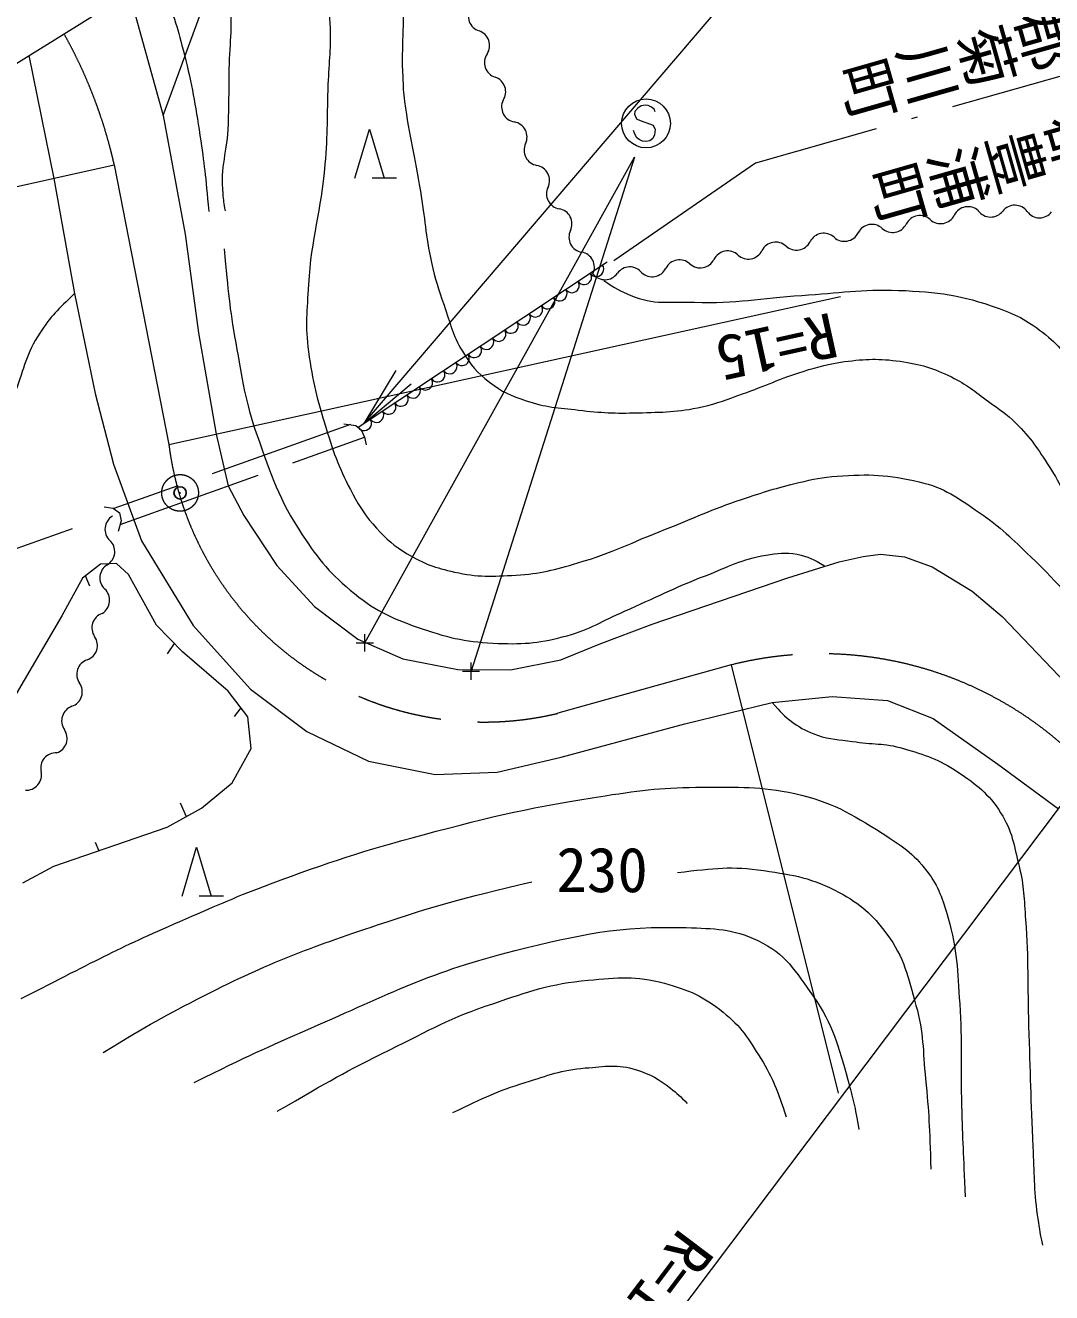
# Model space of a CAD drawing. Units: millimetres at full size, sheet at 1:1000; details may follow other scales. Extents: x 40000 to 680000, y 20000 to 380000.
# Drawn here: x 208685 to 250673, y 243317 to 295163 of the extents above; entities that cross this region are included whole.
import ezdxf
from ezdxf.enums import TextEntityAlignment as Align

# ---------------------------------------------------------------- set-up
doc = ezdxf.new("R2010")
doc.units = ezdxf.units.MM
doc.header["$LTSCALE"] = 1000
doc.header["$PDMODE"] = 32
doc.header["$PDSIZE"] = 500
for name, pattern in [('CHAIN', [18.5, 12, -1.5, 3.5, -1.5]), ('DASHED', [7.5, 6, -1.5]), ('LONG_DASHED_DOTTED', [15.25, 12, -1.5, 0.25, -1.5])]:
    doc.linetypes.add(name, pattern=pattern)
for name, color, linetype, lineweight in [('M-BMK', 2, 'CHAIN', 13), ('M-BMK-HTXT', 7, 'LONG_DASHED_DOTTED', 13), ('M-BMK-OTRS', 5, 'Continuous', 13), ('M-STR-HTXT', 7, 'Continuous', 13), ('M-STR-STRC', 7, 'Continuous', 13), ('M-WORK', 1, 'Continuous', 13)]:
    doc.layers.add(name, color=color, linetype=linetype, lineweight=lineweight)
doc.layers.add('M-OTRS', color=6, linetype='Continuous')
doc.styles.add('@ＭＳ ゴシック', font='')
doc.styles.add('ＭＳ ゴシック', font='')
doc.styles.get('@ＭＳ ゴシック').set_extended_font_data('@MS Gothic')
doc.styles.get('ＭＳ ゴシック').set_extended_font_data('MS Gothic')

# ---------------------------------------------------------------- blocks, each defined once
blk = doc.blocks.new('plus')
at = {"color": 0, "linetype": 'Continuous', "lineweight": -2}
for p, q in [((-1.25, 0), (1.25, 0)), ((0, -1.25), (0, 1.25))]:
    blk.add_line(p, q, dxfattribs=at)
blk = doc.blocks.new('open_arrow')
at = {"color": 0, "linetype": 'Continuous', "lineweight": -2}
blk.add_lwpolyline([(7.5, 1.25), (0, 0), (7.5, -1.25)], dxfattribs=at)

msp = doc.modelspace()

# ---------------------------------------------------------------- linework, layer by layer
at = {"layer": 'M-BMK'}
for p, q in [((212325, 289451), (214557, 278014)), ((237564, 268999), (230474, 267017))]:
    msp.add_line(p, q, dxfattribs=at)
msp.add_circle((215016, 276035), 750, dxfattribs=at)
for centre, radius, start, end in [((192815, 285051), 20000, 12.708, 29.2319), ((227452, 279661), 13000, 187.2776, 283.4416), ((241230, 254453), 15000, 42.8748, 104.1477)]:
    msp.add_arc(centre, radius, start, end, dxfattribs=at)
at = {"layer": 'M-BMK-HTXT'}
msp.add_line((190234, 267266), (210608, 274584), dxfattribs=at)
at = {"layer": 'M-BMK-OTRS'}
for p, q in [((210268, 294818), (233134, 309053)), ((187402, 280584), (210268, 294818))]:
    msp.add_line(p, q, dxfattribs=at)
at = {"layer": 'M-OTRS'}
msp.add_point((215016, 276035), dxfattribs=at)
at = {"layer": 'M-STR-HTXT'}
for p, q in [((214329, 291472), (224352, 318988)), ((183372, 283021), (212325, 289451)), ((233952, 240541), (270668, 289297)), ((214557, 278014), (242028, 284071)), ((237564, 268999), (241938, 251482))]:
    msp.add_line(p, q, dxfattribs=at)
msp.add_lwpolyline([(222535, 278873), (245248, 305469), (274198, 305469)], dxfattribs=at)
at = {"layer": 'M-STR-STRC'}
for p, q in [((234046, 291904), (233880, 291870)), ((234161, 291887), (234046, 291904)), ((233620, 291639), (233604, 291525)), ((233604, 291525), (233690, 291343)), ((233749, 291777), (233620, 291639)), ((233880, 291870), (233749, 291777)), ((234306, 291815), (234161, 291887)), ((234416, 291740), (234306, 291815)), ((234450, 291629), (234416, 291740)), ((233606, 290750), (233567, 290860)), ((233690, 291343), (233841, 291269)), ((233841, 291269), (234373, 291081)), ((234373, 291081), (234453, 290908)), ((234453, 290908), (234423, 290681)), ((233691, 290573), (233606, 290750)), ((233794, 290499), (233691, 290573)), ((233940, 290424), (233794, 290499)), ((234060, 290407), (233940, 290424)), ((234228, 290436), (234060, 290407)), ((234353, 290532), (234228, 290436)), ((234423, 290681), (234353, 290532)), ((222574, 269901), (233606, 289766)), ((233606, 289766), (226921, 268743))]:
    msp.add_line(p, q, dxfattribs=at)
msp.add_circle((234078, 291152), 1000, dxfattribs=at)
at = {"layer": 'M-WORK'}
for p, q in [((212996, 296241), (214329, 291472)), ((208824, 293931), (209845, 288900)), ((214329, 291472), (215227, 286622)), ((222170, 288915), (222770, 290915)), ((222770, 290915), (223370, 288915)), ((209845, 288900), (210702, 284188)), ((223870, 288915), (222870, 288915)), ((215227, 286622), (215775, 282587)), ((222298, 278720), (232494, 285485)), ((210702, 284188), (211545, 280108)), ((215775, 282587), (216494, 278442)), ((211545, 280108), (212295, 277216)), ((216494, 278442), (216976, 276321)), ((221710, 278865), (222205, 278798)), ((222205, 278798), (222422, 278616)), ((222422, 278616), (222564, 278313)), ((222564, 278313), (222629, 277998)), ((212295, 277216), (213437, 274073)), ((216976, 276321), (217628, 275107)), ((211911, 275468), (212277, 275412)), ((212277, 275412), (212534, 275222)), ((212606, 274893), (212476, 274453)), ((212534, 275222), (212606, 274893)), ((217628, 275107), (218970, 273064)), ((213437, 274073), (215548, 270617)), ((241986, 273210), (242966, 273439)), ((242966, 273439), (243668, 273523)), ((243668, 273523), (244646, 273424)), ((244646, 273424), (245780, 273015)), ((211754, 273115), (211018, 272545)), ((212408, 273143), (211754, 273115)), ((212908, 272698), (212408, 273143)), ((218970, 273064), (220519, 271382)), ((239873, 272564), (241986, 273210)), ((245780, 273015), (247427, 272015)), ((211018, 272545), (210177, 271002)), ((211317, 272219), (211142, 272641)), ((214048, 270620), (212908, 272698)), ((234328, 270666), (239873, 272564)), ((247427, 272015), (248651, 270972)), ((220519, 271382), (222291, 270055)), ((210177, 271002), (208307, 267820)), ((232167, 269846), (234328, 270666)), ((248651, 270972), (252466, 266969)), ((215118, 269536), (214048, 270620)), ((215548, 270617), (217893, 268006)), ((214496, 269446), (214781, 269877)), ((222291, 270055), (224131, 269249)), ((230596, 269200), (232167, 269846)), ((216987, 267924), (215118, 269536)), ((224131, 269249), (226385, 268804)), ((228539, 268797), (230596, 269200)), ((226385, 268804), (228539, 268797)), ((217793, 266875), (216987, 267924)), ((217893, 268006), (220207, 266270)), ((239241, 267456), (241691, 267709)), ((241691, 267709), (243959, 267537)), ((243959, 267537), (245819, 266802)), ((217237, 266881), (217512, 267241)), ((235671, 266583), (239241, 267456)), ((217919, 265575), (217793, 266875)), ((230605, 265223), (235671, 266583)), ((245819, 266802), (248477, 264941)), ((220207, 266270), (222725, 265066)), ((217140, 264178), (217919, 265575)), ((222725, 265066), (225445, 264519)), ((227994, 264613), (230605, 265223)), ((248477, 264941), (250947, 263109)), ((225445, 264519), (227994, 264613)), ((215889, 263143), (217140, 264178)), ((214486, 262364), (215889, 263143)), ((215017, 263358), (215268, 262798)), ((209857, 260759), (214486, 262364)), ((211546, 261742), (211691, 261395)), ((215094, 259542), (215694, 261542)), ((215694, 261542), (216294, 259542)), ((208578, 260078), (209857, 260759)), ((216794, 259542), (215794, 259542))]:
    msp.add_line(p, q, dxfattribs=at)
at = {"layer": 'M-WORK', "linetype": 'DASHED'}
for p, q in [((221986, 278827), (212305, 275391)), ((212562, 274747), (222564, 278313))]:
    msp.add_line(p, q, dxfattribs=at)
at = {"layer": 'M-WORK', "linetype": 'LONG_DASHED_DOTTED'}
msp.add_lwpolyline([(258157, 295118), (238561, 289524), (232766, 285531)], dxfattribs=at)
at = {"layer": 'M-WORK'}
for centre, radius, start, end in [((227437, 295528), 625, 145.9998, 252.26), ((227056, 294338), 625, 325.9998, 72.26), ((228093, 293639), 625, 145.9998, 252.26), ((227712, 292448), 625, 325.9998, 72.26), ((228793, 291827), 625, 154.2231, 260.4833), ((228586, 290594), 625, 334.2231, 80.4833), ((229712, 290051), 625, 154.2231, 260.4833), ((229505, 288818), 625, 334.2231, 80.4833), ((230631, 288274), 625, 154.2231, 260.4833), ((249167, 287180), 625, 35.9616, 142.2218), ((230424, 287041), 625, 334.2231, 80.4833), ((245283, 286757), 625, 47.3033, 153.5635), ((246130, 287676), 625, 227.3033, 333.5635), ((247250, 287120), 625, 47.3033, 153.5635), ((248179, 287946), 625, 215.9616, 322.2218), ((250179, 287914), 625, 215.9616, 322.2218), ((231550, 286498), 625, 154.2231, 260.4833), ((243316, 286395), 625, 47.3033, 153.5635), ((244164, 287314), 625, 227.3033, 333.5635), ((239382, 285671), 625, 47.3033, 153.5635), ((240230, 286590), 625, 227.3033, 333.5635), ((241349, 286033), 625, 47.3033, 153.5635), ((242197, 286952), 625, 227.3033, 333.5635), ((231343, 285265), 625, 334.2231, 80.4833), ((237415, 285309), 625, 47.3033, 153.5635), ((238263, 286227), 625, 227.3033, 333.5635), ((232047, 285188), 300, 213.5633, 33.5633), ((233415, 284656), 625, 38.3138, 144.574), ((234329, 285503), 625, 227.3033, 333.5635), ((235448, 284946), 625, 47.3033, 153.5635), ((236296, 285865), 625, 227.3033, 333.5635), ((231047, 284525), 300, 213.5633, 33.5633), ((231547, 284857), 300, 213.5633, 33.5633), ((232396, 285381), 625, 218.3138, 324.574), ((230548, 284193), 300, 213.5633, 33.5633), ((229548, 283530), 300, 213.5633, 33.5633), ((230048, 283862), 300, 213.5633, 33.5633), ((229048, 283198), 300, 213.5633, 33.5633), ((228048, 282535), 300, 213.5633, 33.5633), ((228548, 282866), 300, 213.5633, 33.5633), ((227548, 282203), 300, 213.5633, 33.5633), ((226548, 281540), 300, 213.5633, 33.5633), ((227048, 281871), 300, 213.5633, 33.5633), ((225548, 280876), 300, 213.5633, 33.5633), ((226048, 281208), 300, 213.5633, 33.5633), ((225048, 280544), 300, 213.5633, 33.5633), ((224048, 279881), 300, 213.5633, 33.5633), ((224548, 280213), 300, 213.5633, 33.5633), ((223548, 279549), 300, 213.5633, 33.5633), ((222548, 278886), 300, 213.5633, 33.5633), ((223048, 279218), 300, 213.5633, 33.5633), ((212568, 274549), 625, 120.8859, 227.1461), ((211718, 273633), 625, 300.8859, 47.1461), ((212359, 272560), 625, 120.8859, 227.1461), ((211509, 271644), 625, 300.8859, 47.1461), ((212032, 270516), 625, 108.8376, 215.0978), ((211009, 269797), 625, 288.8376, 35.0978), ((211413, 268614), 625, 108.8376, 215.0978), ((210390, 267895), 625, 288.8376, 35.0978), ((210794, 266712), 625, 108.8376, 215.0978), ((209771, 265993), 625, 288.8376, 35.0978), ((209938, 264778), 625, 86.7986, 193.0589), ((208720, 264495), 625, 266.7987, 13.0588)]:
    msp.add_arc(centre, radius, start, end, dxfattribs=at)
for points, knots in [([(222935, 302599), (223469, 300885), (223678, 300348), (223894, 298853), (224030, 297918), (224054, 297387), (224113, 296445), (224197, 295122), (224058, 294375), (224124, 293052), (224143, 292656), (224141, 292433), (224197, 292041), (224400, 290604), (224607, 289815), (224848, 288384), (225039, 287245), (225051, 286589), (225301, 285460), (225455, 284767), (225577, 284386), (225815, 283718), (226081, 282972), (226150, 282508), (226566, 281834), (226912, 281275), (227150, 280965), (227671, 280563), (228191, 280161), (228550, 280016), (229172, 279805), (229979, 279532), (230473, 279523), (231319, 279423), (232261, 279311), (232797, 279284), (233745, 279312), (234775, 279342), (235365, 279332), (236372, 279555), (237031, 279701), (237381, 279859), (238019, 280083), (238999, 280428), (239522, 280695), (240513, 281007), (241160, 281211), (241531, 281314), (242202, 281404), (243082, 281522), (243596, 281542), (244475, 281418), (245323, 281297), (245803, 281153), (246573, 280778), (247214, 280466), (247517, 280188), (248095, 279770), (248545, 279446), (248815, 279280), (249207, 278888), (249827, 278268), (250105, 277848), (250576, 277109), (251070, 276335), (251264, 275852), (251702, 275045), (252139, 274239), (252302, 273739), (252817, 272981), (253212, 272399), (253462, 272089), (253943, 271577), (254686, 270787), (255108, 270343), (255945, 269652), (256457, 269229), (256745, 268984), (257321, 268651), (257857, 268341), (258176, 268180), (258773, 268012), (259670, 267760), (260204, 267647), (261136, 267678), (262064, 267710), (262583, 267812), (263492, 268005), (264988, 268323), (265770, 268712), (267230, 269166), (269522, 269878), (270785, 270346), (273096, 270993), (274910, 271501), (275951, 271693), (277794, 272084), (280229, 272601), (281599, 272877), (284062, 273245), (285970, 273530), (287053, 273587), (288975, 273745), (291282, 273935), (292581, 273949), (294889, 274114), (297766, 274318), (299377, 274453), (302249, 274720), (305653, 275037), (307548, 275345), (310958, 275596), (312027, 275674), (312628, 275790), (313698, 275733), (314387, 275696), (314776, 275685), (315456, 275573), (315689, 275535), (315816, 275493), (316047, 275441), (316047, 275441), (316047, 275441), (316047, 275441)], [0, 0, 0, 0, 1, 1, 1, 2, 2, 2, 3, 3, 3, 4, 4, 4, 5, 5, 5, 6, 6, 6, 7, 7, 7, 8, 8, 8, 9, 9, 9, 10, 10, 10, 11, 11, 11, 12, 12, 12, 13, 13, 13, 14, 14, 14, 15, 15, 15, 16, 16, 16, 17, 17, 17, 18, 18, 18, 19, 19, 19, 20, 20, 20, 21, 21, 21, 22, 22, 22, 23, 23, 23, 24, 24, 24, 25, 25, 25, 26, 26, 26, 27, 27, 27, 28, 28, 28, 29, 29, 29, 30, 30, 30, 31, 31, 31, 32, 32, 32, 33, 33, 33, 34, 34, 34, 35, 35, 35, 36, 36, 36, 37, 37, 37, 38, 38, 38, 39, 39, 39, 40, 40, 40, 41, 41, 41, 41]), ([(220010, 300802), (220443, 299671), (220575, 299293), (220800, 298289), (221063, 297119), (221085, 296437), (221144, 295240), (221193, 294263), (221100, 293715), (221066, 292738), (221022, 291465), (221047, 290749), (220941, 289480), (220779, 287545), (220378, 286494), (220269, 284555), (220209, 283488), (220126, 282878), (220269, 281819), (220437, 280571), (220618, 279879), (220988, 278676), (221321, 277592), (221547, 276986), (222083, 275986), (222396, 275402), (222609, 275088), (223052, 274595), (223478, 274120), (223757, 273875), (224303, 273547), (224999, 273129), (225450, 272976), (226242, 272797), (227202, 272579), (227776, 272621), (228759, 272671), (229766, 272723), (230324, 272889), (231292, 273172), (232731, 273592), (233476, 274006), (234873, 274548), (236090, 275020), (236746, 275354), (237985, 275767), (238890, 276070), (239401, 276236), (240330, 276455), (240933, 276598), (241276, 276677), (241894, 276721), (243207, 276815), (243975, 276790), (245255, 276487), (246303, 276239), (246821, 275841), (247710, 275236), (248609, 274624), (249031, 274168), (249821, 273422), (251040, 272271), (251587, 271491), (252792, 270326), (253896, 269259), (254524, 268666), (255716, 267699), (256532, 267037), (257023, 266707), (257905, 266135), (258621, 265672), (259014, 265372), (259813, 265072), (260438, 264837), (260818, 264732), (261486, 264713), (262320, 264688), (262788, 264836), (263597, 265041), (264650, 265308), (265168, 265680), (266161, 266120), (267990, 266930), (268978, 267463), (270805, 268278), (272043, 268829), (272741, 269133), (274010, 269607), (275715, 270243), (276694, 270543), (278451, 271014), (279946, 271414), (280804, 271561), (282329, 271827), (283890, 272100), (284769, 272251), (286347, 272390), (288172, 272550), (289204, 272483), (291033, 272581), (293114, 272693), (294277, 272795), (296356, 272935), (298132, 273055), (299122, 273216), (300901, 273248), (301515, 273259), (301873, 273353), (302472, 273220), (302869, 273133), (303035, 273079), (303459, 272889)], [0, 0, 0, 0, 1, 1, 1, 2, 2, 2, 3, 3, 3, 4, 4, 4, 5, 5, 5, 6, 6, 6, 7, 7, 7, 8, 8, 8, 9, 9, 9, 10, 10, 10, 11, 11, 11, 12, 12, 12, 13, 13, 13, 14, 14, 14, 15, 15, 15, 16, 16, 16, 17, 17, 17, 18, 18, 18, 19, 19, 19, 20, 20, 20, 21, 21, 21, 22, 22, 22, 23, 23, 23, 24, 24, 24, 25, 25, 25, 26, 26, 26, 27, 27, 27, 28, 28, 28, 29, 29, 29, 30, 30, 30, 31, 31, 31, 32, 32, 32, 33, 33, 33, 34, 34, 34, 35, 35, 35, 36, 36, 36, 37, 37, 37, 37]), ([(216599, 298707), (216871, 297594), (216944, 297226), (217042, 296259), (217165, 295055), (217026, 294372), (217011, 293163), (217001, 292362), (217007, 291914), (216980, 291114), (216942, 290000), (216648, 289377), (216761, 288268), (216789, 287999), (216791, 287891), (216855, 287580)], [0, 0, 0, 0, 1, 1, 1, 2, 2, 2, 3, 3, 3, 4, 4, 4, 5, 5, 5, 5]), ([(214356, 296715), (214793, 295429), (214913, 295051), (215190, 293963), (215514, 292689), (215628, 291958), (215826, 290658), (216010, 289450), (216052, 289036), (216191, 287552)], [0, 0, 0, 0, 1, 1, 1, 2, 2, 2, 3, 3, 3, 3]), ([(216824, 286017), (216983, 284196), (217030, 283661), (217293, 282170), (217556, 280676), (217668, 279818), (218168, 278386), (218744, 276740), (219055, 275778), (220013, 274321), (220705, 273269), (221175, 272703), (222156, 271913), (223104, 271148), (223769, 270866), (224923, 270474), (226095, 270077), (226799, 269934), (228035, 269880), (229140, 269832), (229782, 269901), (230849, 270193), (231810, 270456), (232280, 270798), (233194, 271195), (234492, 271757), (235190, 272141), (236510, 272648), (237463, 273014), (237978, 273325), (238987, 273488), (239476, 273567), (239769, 273618), (240256, 273523), (240723, 273431), (240926, 273315), (241378, 273048)], [0, 0, 0, 0, 1, 1, 1, 2, 2, 2, 3, 3, 3, 4, 4, 4, 5, 5, 5, 6, 6, 6, 7, 7, 7, 8, 8, 8, 9, 9, 9, 10, 10, 10, 11, 11, 11, 12, 12, 12, 12]), ([(232357, 284729), (232800, 284404), (233008, 284307), (233462, 284114), (234405, 283714), (235045, 283868), (236068, 283832), (237781, 283774), (238736, 284012), (240446, 284114), (241993, 284206), (242860, 284384), (244408, 284322), (246024, 284258), (246960, 284137), (248484, 283593), (249301, 283301), (249742, 283047), (250422, 282509), (251078, 281989), (251314, 281553), (251840, 280903), (253208, 279214), (253751, 278096), (255124, 276410), (256247, 275031), (256854, 274223), (258157, 273012), (258935, 272290), (259428, 271930), (260357, 271417), (261109, 271002), (261576, 270815), (262421, 270656), (263361, 270480), (263920, 270596), (264870, 270708), (266734, 270929), (267711, 271414), (269530, 271876), (272117, 272533), (273561, 272922), (276149, 273575), (277122, 273820), (277428, 273898), (278641, 274201)], [0, 0, 0, 0, 1, 1, 1, 2, 2, 2, 3, 3, 3, 4, 4, 4, 5, 5, 5, 6, 6, 6, 7, 7, 7, 8, 8, 8, 9, 9, 9, 10, 10, 10, 11, 11, 11, 12, 12, 12, 13, 13, 13, 14, 14, 14, 15, 15, 15, 15]), ([(210702, 284188), (210001, 283540), (209741, 283273), (209278, 282570), (208726, 281731), (208626, 281143), (208289, 280197), (207878, 279044), (207779, 278355), (207383, 277196), (207095, 276354), (206931, 275880), (206559, 275070), (206199, 274283), (205933, 273873), (205506, 273121), (204819, 271908), (204439, 271223), (203661, 270066), (203168, 269331), (202869, 268930), (202275, 268273), (201631, 267562), (201347, 267333), (200472, 266605)], [0, 0, 0, 0, 1, 1, 1, 2, 2, 2, 3, 3, 3, 4, 4, 4, 5, 5, 5, 6, 6, 6, 7, 7, 7, 8, 8, 8, 8]), ([(239241, 267456), (239587, 267058), (239715, 266906), (240091, 266640), (240450, 266386), (240678, 266269), (241093, 266121), (241626, 265932), (241961, 265956), (242520, 265867), (243332, 265736), (243816, 265812), (244605, 265579), (245512, 265312), (246041, 265145), (246827, 264620), (247616, 264093), (248077, 263747), (248587, 262947), (249072, 262188), (249123, 261641), (249340, 260766), (249547, 259928), (249543, 259434), (249606, 258573), (249730, 256883), (249676, 255929), (249730, 254235), (249792, 252301), (249816, 251217), (249907, 249284), (249959, 248195), (249930, 247579), (250083, 246500), (250152, 246014), (250174, 245842), (250293, 245260)], [0, 0, 0, 0, 1, 1, 1, 2, 2, 2, 3, 3, 3, 4, 4, 4, 5, 5, 5, 6, 6, 6, 7, 7, 7, 8, 8, 8, 9, 9, 9, 10, 10, 10, 11, 11, 11, 12, 12, 12, 12]), ([(208516, 255351), (211709, 256973), (212569, 257453), (215252, 258612), (216595, 259192), (217342, 259530), (218713, 260040), (221118, 260936), (222489, 261388), (224967, 262052), (227839, 262822), (229471, 263202), (232410, 263647), (233958, 263882), (234838, 263997), (236403, 263991), (237876, 263986), (238728, 264051), (240166, 263731), (241661, 263397), (242447, 262935), (243738, 262110), (244527, 261607), (245001, 261308), (245566, 260562), (246064, 259903), (246214, 259430), (246440, 258635), (246819, 257307), (246814, 256508), (246910, 255131), (247024, 253510), (246938, 252597), (246987, 250973), (247032, 249511), (247053, 249042), (247139, 247231)], [0, 0, 0, 0, 1, 1, 1, 2, 2, 2, 3, 3, 3, 4, 4, 4, 5, 5, 5, 6, 6, 6, 7, 7, 7, 8, 8, 8, 9, 9, 9, 10, 10, 10, 11, 11, 11, 12, 12, 12, 12]), ([(235366, 260503), (236931, 260689), (237534, 260777), (238900, 260581), (240140, 260403), (240876, 260281), (241981, 259690), (242866, 259216), (243318, 258806), (243919, 258001), (244662, 257007), (244785, 256255), (245123, 255062), (245446, 253924), (245396, 253236), (245514, 252059), (245659, 250623), (245668, 250131), (245733, 248369)], [0, 0, 0, 0, 1, 1, 1, 2, 2, 2, 3, 3, 3, 4, 4, 4, 5, 5, 5, 6, 6, 6, 6]), ([(211865, 253138), (213767, 254311), (214359, 254630), (216017, 255475), (218676, 256829), (220261, 257414), (223092, 258361), (225522, 259174), (226408, 259406), (229409, 260128)], [0, 0, 0, 0, 1, 1, 1, 2, 2, 2, 3, 3, 3, 3]), ([(215594, 251919), (217846, 253029), (218485, 253313), (220370, 254138), (223566, 255536), (225332, 256477), (228720, 257311), (231400, 257971), (232965, 258333), (235725, 258249), (236888, 258214), (237603, 258212), (238658, 257720), (239792, 257190), (240194, 256467), (240914, 255442), (241743, 254260), (241944, 253419), (242332, 252028), (242551, 251245), (242628, 250945), (242786, 249996)], [0, 0, 0, 0, 1, 1, 1, 2, 2, 2, 3, 3, 3, 4, 4, 4, 5, 5, 5, 6, 6, 6, 7, 7, 7, 7]), ([(218989, 250738), (221148, 251989), (221754, 252350), (223593, 253252), (225211, 254047), (226093, 254572), (227804, 255139), (229297, 255634), (230147, 255962), (231713, 256098), (232927, 256204), (233656, 256299), (234830, 255973), (235836, 255694), (236416, 255450), (237228, 254795), (237971, 254196), (238268, 253710), (238771, 252898), (239306, 252033), (239438, 251621), (239813, 250511)], [0, 0, 0, 0, 1, 1, 1, 2, 2, 2, 3, 3, 3, 4, 4, 4, 5, 5, 5, 6, 6, 6, 7, 7, 7, 7]), ([(226172, 250687), (227520, 251325), (227939, 251544), (229135, 251914), (230078, 252206), (230607, 252431), (231590, 252508), (232407, 252572), (232906, 252682), (233686, 252430), (234273, 252240), (234590, 252059), (235077, 251680), (235364, 251457), (235476, 251361), (235765, 251054)], [0, 0, 0, 0, 1, 1, 1, 2, 2, 2, 3, 3, 3, 4, 4, 4, 5, 5, 5, 5])]:
    msp.add_open_spline(points, degree=3, knots=knots, dxfattribs=at)

# ---------------------------------------------------------------- block references
at = {"layer": 'M-STR-HTXT', "xscale": 333, "yscale": 333, "rotation": 49.5}
msp.add_blockref('open_arrow', (222535, 278873), dxfattribs=at)
at = {"layer": 'M-STR-STRC', "xscale": 280, "yscale": 280}
for p in [(222574, 269901), (226921, 268743)]:
    msp.add_blockref('plus', p, dxfattribs=at)

# ---------------------------------------------------------------- texts
at = {"layer": 'M-BMK-HTXT', "style": '@ＭＳ ゴシック'}
for s, p in [('豊浦郡菊川町', (256051, 297735)), ('豊浦郡豊浦町', (257271, 293467))]:
    msp.add_text(s, height=1833, rotation=195.932, dxfattribs=at).set_placement(p, align=Align.BOTTOM_LEFT)
at = {"layer": 'M-STR-HTXT', "style": 'ＭＳ ゴシック'}
for rotation, p in [(192.433, (241540, 283963)), (233.018, (235039, 246340))]:
    msp.add_text('R=15', height=1833, rotation=rotation, dxfattribs=at).set_placement(p, align=Align.BOTTOM_LEFT)
at = {"layer": 'M-WORK', "style": 'ＭＳ ゴシック'}
msp.add_text('230', height=1833, dxfattribs=at).set_placement((230410, 259151), align=Align.BOTTOM_LEFT)

doc.saveas('drawing.dxf')
